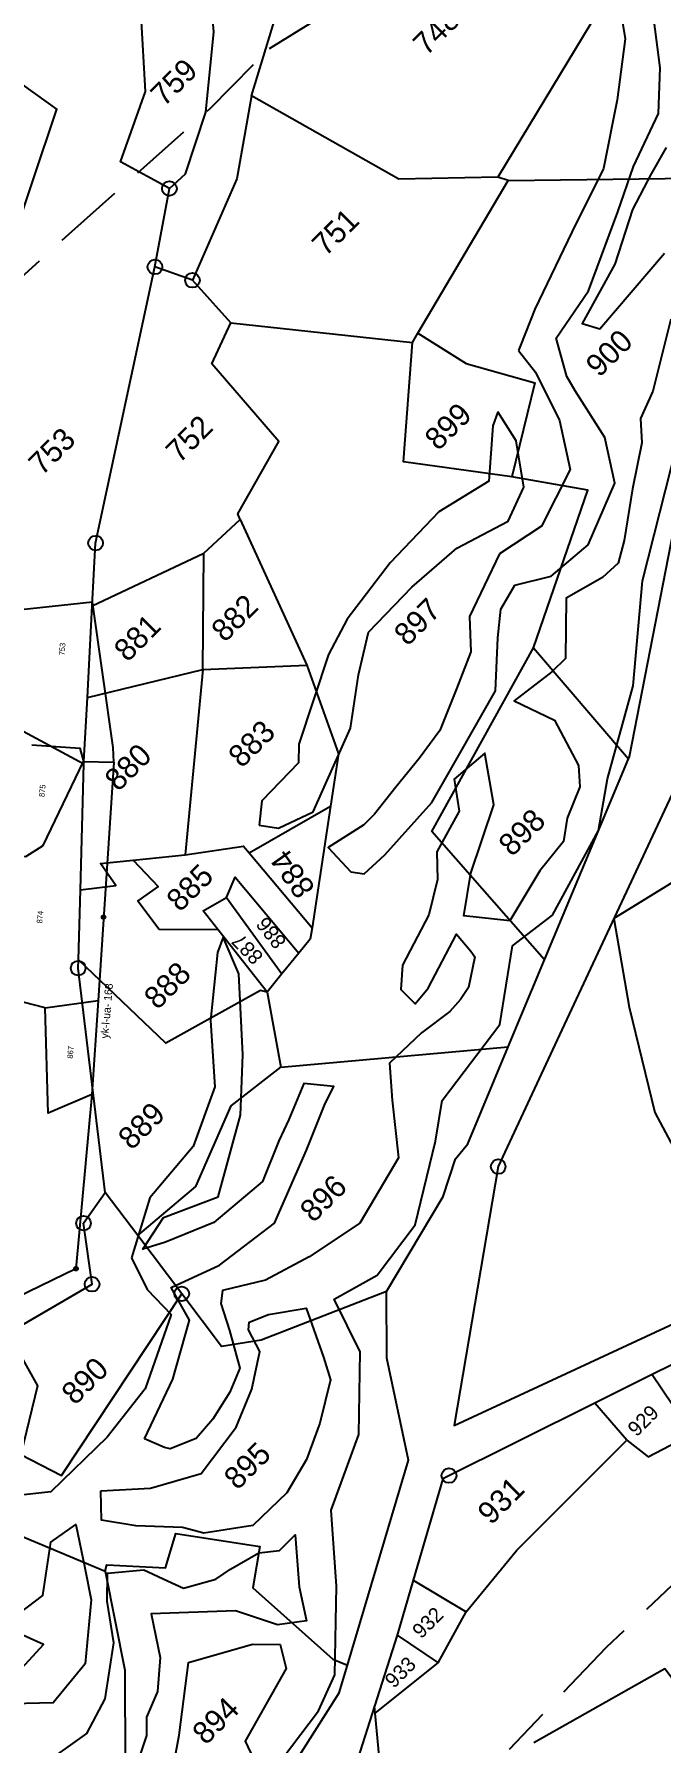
# Model space of a CAD drawing. Header units: metres. Extents: x 302352 to 308863, y 1945987 to 1951649.
# Drawn here: x 305147 to 305355, y 1947856 to 1948423 of the extents above; entities that cross this region are included whole.
import ezdxf

# ---------------------------------------------------------------- set-up
doc = ezdxf.new("R2010")
doc.units = ezdxf.units.M
doc.linetypes.add('DASHED', pattern=[0.75, 0.5, -0.25])
for name, color, linetype in [('LINE_FOOTPATH', 1, 'DASHED'), ('OFF', 1, 'Continuous'), ('POLY_HATCH', 12, 'Continuous'), ('POLY_PARCEL', 6, 'Continuous'), ('POLY_WATER', 4, 'Continuous'), ('SYM_STONE', 1, 'Continuous'), ('TEXT_MAPOUT', 7, 'Continuous'), ('TEXT_PARCEL', 7, 'Continuous')]:
    doc.layers.add(name, color=color, linetype=linetype)
doc.styles.add('TEXT_MAP', font='')
doc.styles.get('TEXT_MAP').set_extended_font_data('Kruti Dev 050')

# ---------------------------------------------------------------- blocks, each defined once
blk = doc.blocks.new('STONE')
blk.add_circle((0, 0), 0.851)
blk = doc.blocks.new('WEEWWEEWWE')
at = {"layer": 'LINE_FOOTPATH', "ltscale": 10}
for points in [[(308989.33, 1946922.92), (308993.15, 1946919.78), (309001.18, 1946914.26), (309010.21, 1946908.48), (309027.27, 1946913.68), (309041.47, 1946916.91), (309058.66, 1946921.95), (309068.37, 1946924.69), (309078.84, 1946924.81), (309086.07, 1946923.29), (309101.75, 1946922.55), (309117.06, 1946921.69), (309123.9, 1946921.75), (309140.46, 1946917.86)], [(309061.33, 1946810.39), (309051.85, 1946810.62), (309040.45, 1946810.32)]]:
    blk.add_lwpolyline(points, dxfattribs=at)
at = {"layer": 'POLY_HATCH'}
for points in [[(309017.8, 1946826.88), (309022.31, 1946829.99), (309027, 1946833.63), (309031.74, 1946831.04), (309033.29, 1946829.44), (309032.27, 1946827.72), (309025.77, 1946825.89), (309024.52, 1946822.43), (309031.71, 1946823.45), (309034.71, 1946824.58), (309039.87, 1946829.56), (309043.92, 1946834.24), (309049.83, 1946837), (309054.63, 1946841.68), (309056.12, 1946846.19), (309059.99, 1946845.12), (309065.03, 1946845.84), (309071, 1946849.48), (309073.71, 1946851.43), (309081.36, 1946852.5), (309086.58, 1946856.31), (309090.63, 1946855.76), (309098.13, 1946858.01), (309101.57, 1946860.47), (309108.36, 1946864.34), (309114.91, 1946869.84), (309126.3, 1946876.67)], [(309151.72, 1946910.05), (309147.67, 1946905.82), (309144.9, 1946901.97), (309140.94, 1946898.92), (309136.24, 1946895.75), (309130.78, 1946893.9), (309124.24, 1946891.6), (309121.34, 1946890.34), (309120.95, 1946890.15)], [(309116.25, 1946887.82), (309115.17, 1946887.29), (309111.78, 1946884.35), (309107.15, 1946885.46), (309101.44, 1946885.29), (309095.76, 1946884.52), (309092.65, 1946883.55)], [(309092.65, 1946883.55), (309085.83, 1946880.11), (309084.74, 1946879.06), (309080.45, 1946878.96), (309078.91, 1946877.71)], [(309070.45, 1946873.32), (309069.26, 1946872.77), (309064.97, 1946869.27), (309061.43, 1946865.21), (309056.76, 1946863.02), (309051.34, 1946862.55), (309046.84, 1946860.15)], [(309046.84, 1946860.15), (309045.95, 1946857.42), (309045.89, 1946854.63), (309040.17, 1946851.84), (309035.21, 1946851.22), (309028.85, 1946851.32), (309024.82, 1946854.52), (309022.33, 1946858.43), (309020.98, 1946861.13)], [(309104.17, 1946854.27), (309099.34, 1946850.81), (309093.98, 1946852.08), (309089.78, 1946846.12), (309085.23, 1946838.6), (309083.26, 1946832.06), (309083.17, 1946827.51), (309085.26, 1946823.83), (309087.52, 1946821.63), (309093.21, 1946819.6)]]:
    blk.add_lwpolyline(points, dxfattribs=at)
at = {"layer": 'POLY_HATCH', "lineweight": -2}
for points in [[(309120.95, 1946890.15), (309120.69, 1946887.95), (309119.31, 1946883.8), (309117.11, 1946880.38), (309112.22, 1946878.75), (309108.23, 1946879.57), (309102.94, 1946877.69), (309100.98, 1946875.58), (309098.05, 1946874.28), (309094.71, 1946872.81), (309091.94, 1946872.4), (309088.93, 1946872.08), (309086.16, 1946871.75), (309084.94, 1946871.75), (309081.6, 1946872.49), (309081.52, 1946869.8), (309082.17, 1946868.91), (309084.45, 1946868.82), (309090.15, 1946869.15), (309094.55, 1946870.37), (309100.17, 1946871.92), (309103.34, 1946874.85), (309105.14, 1946876.31), (309107.33, 1946876.88), (309109.94, 1946875.33), (309113.85, 1946875.01), (309118.9, 1946877.04), (309120.94, 1946880.22), (309121.91, 1946884.61), (309122.24, 1946885.91), (309123.82, 1946888.7), (309128.38, 1946889.6), (309134.57, 1946892.45), (309138.07, 1946894.15), (309142.55, 1946895.78), (309145.24, 1946898.3), (309147.68, 1946901.48)], [(309141.03, 1946893.38), (309138.67, 1946892.73), (309135.57, 1946891.75), (309131.42, 1946889.63), (309126.14, 1946888.07), (309126.86, 1946886.75), (309134.9, 1946887.41)], [(309131.48, 1946883.26), (309126.35, 1946880.16), (309124.07, 1946879.27), (309122.77, 1946877.8), (309119.59, 1946875.69), (309116.15, 1946873.21), (309114.52, 1946872.24), (309112.81, 1946872.32), (309109.55, 1946873.21), (309106.05, 1946869.79), (309104.5, 1946869.79), (309100.67, 1946870.28), (309101.9, 1946866.87), (309100.67, 1946862.88), (309099.53, 1946861.58), (309097.01, 1946860.52), (309095.46, 1946859.38), (309092.45, 1946859.05), (309087.86, 1946857.89), (309085.5, 1946860.82), (309088.35, 1946862.85), (309093.56, 1946865.46), (309096, 1946868.96), (309092.75, 1946869.2), (309091.2, 1946867.08), (309087.61, 1946866.03), (309086.07, 1946864.4), (309083.54, 1946862.85), (309079.15, 1946861.47), (309077.68, 1946860.17), (309077.68, 1946858.54), (309079.31, 1946858.7), (309084.03, 1946860.17), (309083.87, 1946858.38), (309083.79, 1946857.81), (309081.67, 1946856.42), (309080.53, 1946856.18), (309079.23, 1946856.1), (309076.38, 1946856.51), (309072.79, 1946856.59), (309070.84, 1946854.31), (309067.91, 1946850.65), (309061.96, 1946849.1), (309057.12, 1946850.06), (309053.29, 1946851.2), (309050.2, 1946853.07), (309049.38, 1946852.42), (309048.33, 1946850.38), (309046.78, 1946847.62), (309044.82, 1946846.8), (309042.3, 1946846.23), (309040.26, 1946846.07), (309038.15, 1946846.97), (309037.9, 1946847.37), (309037.25, 1946849.01)], [(309078.91, 1946877.71), (309079.86, 1946876.45), (309082.79, 1946875.39), (309089.71, 1946878.08), (309093.21, 1946880.68), (309096.22, 1946882.55), (309101.31, 1946882.66), (309106.11, 1946882.33), (309110.59, 1946880.95), (309113.44, 1946882.01), (309115.64, 1946885.1), (309116.25, 1946887.82)], [(309037.25, 1946849.01), (309042.3, 1946850.8), (309046.62, 1946853.24), (309047.43, 1946856.17), (309051.5, 1946854.7), (309057.04, 1946853.97), (309063.07, 1946856.33), (309066.81, 1946857.96), (309068.28, 1946858.44), (309066.73, 1946860.32), (309063.8, 1946859.1), (309062.01, 1946858.44), (309058.75, 1946857.06), (309053.62, 1946857.47), (309049.71, 1946859.1), (309048, 1946859.99), (309051.01, 1946860.64), (309055.33, 1946858.69), (309061.28, 1946862.11), (309064.86, 1946865.44), (309069.26, 1946870.32), (309070.45, 1946873.32)], [(309012.65, 1946836.11), (309017.11, 1946835.36), (309020.14, 1946836.3), (309023.84, 1946839.05), (309025.84, 1946841.8), (309027.45, 1946843.41), (309029.72, 1946841.52), (309030.48, 1946839.53), (309030.96, 1946838.2), (309033.33, 1946836.87), (309034.75, 1946836.59), (309037.31, 1946835.93), (309038.64, 1946834.88), (309040.44, 1946834.88), (309037.69, 1946831.66), (309036.17, 1946829.29), (309034.28, 1946830.71), (309032.66, 1946833.93), (309027.64, 1946838.58), (309025.65, 1946835.55), (309023.56, 1946833.75), (309021.47, 1946832.89), (309020.43, 1946831.85), (309017.96, 1946830.62)]]:
    blk.add_lwpolyline(points, dxfattribs=at)
for points in [[(309008.95, 1946850.46), (309010.01, 1946851.51), (309011.39, 1946851.76), (309013.27, 1946849.64), (309016.03, 1946847.77), (309019.37, 1946846.22), (309022.47, 1946845.82), (309025.97, 1946848.42), (309028.41, 1946848.01), (309026.46, 1946845), (309024.99, 1946842.81), (309021, 1946839.47), (309016.93, 1946839.06), (309012.86, 1946842.89), (309011.31, 1946845.57), (309008.46, 1946849.56)], [(309031.78, 1946848.5), (309034.79, 1946845.82), (309038.54, 1946843.78), (309043.18, 1946844.43), (309046.27, 1946845.73), (309048.88, 1946847.44), (309049.45, 1946849.32), (309049.94, 1946849.72), (309051.49, 1946849.07), (309054.01, 1946847.28), (309052.22, 1946843.46), (309051.32, 1946841.75), (309048.23, 1946839.88), (309045.38, 1946838.57), (309042.36, 1946837.76), (309038.54, 1946837.84), (309035.28, 1946840.2), (309034.38, 1946841.75), (309031.78, 1946844.51), (309030.15, 1946846.79)]]:
    blk.add_lwpolyline(points, close=True, dxfattribs=at)
at = {"layer": 'POLY_PARCEL'}
for points in [[(309097.35, 1946924.95), (309108.21, 1946930.42), (309106.56, 1946940.35)], [(309110.15, 1946919.42), (309108.86, 1946923.75), (309114.32, 1946926.37), (309118.42, 1946930.97), (309126.03, 1946932.16)], [(309110.15, 1946919.42), (309111.93, 1946919.34), (309116.6, 1946921.72), (309121.67, 1946925.88), (309126.41, 1946931.63)], [(309120.16, 1946920.05), (309128.09, 1946924.31), (309133.65, 1946928.74)], [(309133.65, 1946928.74), (309138.17, 1946922.23), (309143.69, 1946911.69), (309141.58, 1946909.09), (309143.79, 1946904.81), (309129.67, 1946901.31)], [(309120.16, 1946920.05), (309114.58, 1946916.11), (309106.23, 1946912.83)], [(309129.67, 1946901.31), (309123.88, 1946906.84), (309120.16, 1946920.05)], [(309104.84, 1946915.74), (309110.15, 1946919.42)], [(309081.87, 1946899.86), (309085.65, 1946903.27), (309104.84, 1946915.74)], [(309106.23, 1946912.83), (309104.84, 1946915.74)], [(309106, 1946908.2), (309106.23, 1946912.83)], [(309095.29, 1946896.36), (309095.48, 1946896.82), (309101.98, 1946898.65), (309102.56, 1946906.93), (309106, 1946908.2)], [(309106, 1946908.2), (309115.31, 1946896.69)], [(309069.77, 1946906), (309067.81, 1946906.22), (309072.36, 1946891.26)], [(309130.08, 1946900.52), (309129.67, 1946901.31)], [(309076.34, 1946894.86), (309081.87, 1946899.86)], [(309081.87, 1946899.86), (309091.28, 1946896.51)], [(309116.16, 1946896.91), (309130.08, 1946900.52)], [(309130.08, 1946900.52), (309143.79, 1946887.23)], [(309084.58, 1946889.87), (309091.28, 1946896.51)], [(309091.28, 1946896.51), (309095.29, 1946896.36)], [(309113.34, 1946883.29), (309107.98, 1946890.32), (309115.31, 1946896.69)], [(309116.16, 1946896.91), (309117.21, 1946892.4), (309120.05, 1946887.37), (309113.34, 1946883.29)], [(309115.31, 1946896.69), (309116.16, 1946896.91)], [(309095.29, 1946896.36), (309090.81, 1946884.17)], [(309072.36, 1946891.26), (309072.5, 1946891.39), (309076.34, 1946894.86)], [(309076.34, 1946894.86), (309084.58, 1946889.87)], [(309064.96, 1946884.22), (309072.36, 1946891.26)], [(309084.58, 1946889.87), (309072.98, 1946880.24)], [(309084.58, 1946889.87), (309090.81, 1946884.17)], [(309060.84, 1946880.3), (309064.96, 1946884.22)], [(309064.96, 1946884.22), (309067.24, 1946882.44), (309067.62, 1946884.57), (309069.68, 1946882.91)], [(309090.81, 1946884.17), (309087.56, 1946877.28), (309084.12, 1946874.73)], [(309069.68, 1946882.91), (309069.61, 1946879.95), (309067.61, 1946880.3), (309067.23, 1946877.44), (309070.58, 1946874.07)], [(309069.68, 1946882.91), (309072.98, 1946880.24)], [(309104.81, 1946872.22), (309116.95, 1946878.16), (309113.34, 1946883.29)], [(309049.07, 1946865.4), (309060.35, 1946879.84), (309060.84, 1946880.3)], [(309069.84, 1946867.67), (309069.55, 1946868.14), (309061.09, 1946870.52), (309060.84, 1946880.3)], [(309072.98, 1946880.24), (309076.81, 1946877.4), (309076.75, 1946876.69)], [(309070.58, 1946874.07), (309070.8, 1946876), (309072.9, 1946875.43)], [(309072.9, 1946875.43), (309074.57, 1946876.11), (309073.88, 1946868.09)], [(309076.75, 1946876.69), (309076.1, 1946868.8)], [(309076.75, 1946876.69), (309084.12, 1946874.73)], [(309072.9, 1946875.43), (309071.72, 1946867.87)], [(309084.12, 1946874.73), (309076.1, 1946868.8)], [(309069.84, 1946867.67), (309070.58, 1946874.07)], [(309087.63, 1946853.66), (309088.48, 1946867.49), (309104.81, 1946872.22)], [(309104.81, 1946872.22), (309103.94, 1946860.42)], [(309076.1, 1946868.8), (309075.35, 1946868.25), (309073.88, 1946868.09)], [(309069.84, 1946867.67), (309066.34, 1946862.57)], [(309071.72, 1946867.87), (309069.84, 1946867.67)], [(309073.88, 1946868.09), (309071.72, 1946867.87)], [(308997.56, 1946851.3), (309001.87, 1946853.35), (309005.41, 1946849.61), (309011.01, 1946850.75), (309015.35, 1946842.76), (309019.7, 1946842.95), (309010.7, 1946866.5)], [(309018.68, 1946867.23), (309018.31, 1946865.76), (309027.44, 1946843.64)], [(309035.45, 1946862.87), (309043.08, 1946860.88), (309046.08, 1946864.88), (309049.07, 1946865.4)], [(309048.5, 1946861.06), (309049.07, 1946865.4)], [(309035.45, 1946862.87), (309034.15, 1946858.17), (309029.26, 1946855.18), (309030.39, 1946851.65), (309047.69, 1946855.21)], [(309048.5, 1946861.06), (309054.64, 1946860.57), (309061.27, 1946863.19), (309066.34, 1946862.57)], [(309066.34, 1946862.57), (309080.57, 1946850.74)], [(309047.69, 1946855.21), (309048.5, 1946861.06)], [(309059.59, 1946843.65), (309049.6, 1946848.02), (309046.96, 1946849.91), (309047.69, 1946855.21)], [(309027.44, 1946843.64), (309027.88, 1946843.92), (309031.1, 1946840.4), (309033.66, 1946841.78), (309037.74, 1946836.22), (309034.96, 1946834.26), (309035.48, 1946825.58), (309035.98, 1946824.4)], [(309027.44, 1946843.64), (309022.92, 1946836.84), (309006.81, 1946820.54)], [(309044.63, 1946825.53), (309045.86, 1946820.69)], [(309064.9, 1946821.37), (309065.18, 1946825.32)], [(309040.54, 1946823.29), (309041.34, 1946819.35)], [(309070.11, 1946823.69), (309069.02, 1946817.99)], [(309034.83, 1946820.06), (309035.19, 1946820.5)], [(309041.34, 1946819.35), (309045.86, 1946820.69)], [(309045.86, 1946820.69), (309052.29, 1946821.33), (309064.9, 1946821.37)], [(309064.9, 1946821.37), (309065.18, 1946819.19), (309069.02, 1946817.99)], [(309032.76, 1946811.23), (309028.25, 1946812.06), (309034.83, 1946820.06)], [(309034.83, 1946820.06), (309041.34, 1946819.35)], [(309058.39, 1946794.45), (309052.87, 1946797.66), (309053.99, 1946806.05), (309042.25, 1946809.28)]]:
    blk.add_lwpolyline(points, dxfattribs=at)
at = {"layer": 'POLY_WATER'}
for points in [[(309103.94, 1946860.42), (309104.11, 1946860.49), (309131.48, 1946879.01), (309143.79, 1946887.23)], [(309087.63, 1946853.66), (309103.94, 1946860.42)], [(309105.21, 1946856.19), (309083.76, 1946848.35), (309073.14, 1946844.43), (309055.81, 1946832.08), (309077.4, 1946824.24), (309101.87, 1946815.78)], [(309080.57, 1946850.74), (309087.63, 1946853.66)], [(309059.59, 1946843.65), (309068.27, 1946845.86), (309071.13, 1946847.32), (309072.7, 1946847.48), (309080.57, 1946850.74)], [(309035.98, 1946824.4), (309051.22, 1946832.69), (309055.79, 1946839.79), (309059.59, 1946843.65)], [(309065.18, 1946825.32), (309052.11, 1946829.67), (309044.63, 1946825.53)], [(309044.63, 1946825.53), (309040.54, 1946823.29)], [(309070.11, 1946823.69), (309065.18, 1946825.32)], [(309006.81, 1946820.54), (309007.66, 1946820.54), (309010.07, 1946817.89), (309033.92, 1946823.28), (309035.98, 1946824.4)], [(309040.54, 1946823.29), (309035.19, 1946820.5)], [(309075.05, 1946822.02), (309070.11, 1946823.69)], [(309035.19, 1946820.5), (309024.85, 1946815.12)]]:
    blk.add_lwpolyline(points, dxfattribs=at)
at = {"layer": 'SYM_STONE', "xscale": 0.7, "yscale": 0.7, "zscale": 0.7}
for p in [(309110.15, 1946919.42), (309104.84, 1946915.74), (309106.23, 1946912.83), (309085.65, 1946903.27), (309060.35, 1946879.84), (309046.08, 1946864.88), (309043.08, 1946860.88), (309047.69, 1946855.21), (309073.14, 1946844.43), (309052.65, 1946829.49)]:
    blk.add_blockref('STONE', p, dxfattribs=at)
at = {"layer": 'TEXT_PARCEL', "style": 'TEXT_MAP'}
for s, height, p in [('759', 1.8, (309114.48, 1946924.39)), ('748', 1.8, (309132.46, 1946912.3)), ('753', 1.8, (309086.38, 1946910.16)), ('751', 1.8, (309115.2, 1946906.54)), ('752', 1.8, (309094.98, 1946903.02)), ('881', 1.8, (309080.63, 1946894.56)), ('882', 1.8, (309087.35, 1946890.13)), ('899', 1.8, (309110.56, 1946888.94)), ('880', 1.8, (309072.7, 1946887.65)), ('900', 1.8, (309124.01, 1946883.95)), ('883', 1.8, (309081.14, 1946881.94)), ('897', 1.8, (309097.63, 1946879.47)), ('885', 1.8, (309069.36, 1946877.2)), ('888', 1.8, (309062.48, 1946872.87)), ('889', 1.8, (309052.97, 1946866.28)), ('898', 1.8, (309091.6, 1946861.4)), ('890', 1.8, (309035.14, 1946854.86)), ('896', 1.8, (309059.27, 1946851.72)), ('895', 1.8, (309039.62, 1946840.7)), ('894', 1.8, (309023.23, 1946827.86)), ('931', 1.8, (309052.2, 1946824.2)), ('932', 1.2, (309041.69, 1946821.66)), ('929', 1.2, (309065.61, 1946820.96)), ('933', 1.2, (309037.28, 1946820.38))]:
    blk.add_text(s, height=height, dxfattribs=at).set_placement(p)
for s, height, rotation, p in [('884', 1.8, 80.5256, (309078.6, 1946870.86)), ('887', 1.2, 90, (309071.76, 1946869.93)), ('886', 1.2, 83.5087, (309073.89, 1946869.44))]:
    blk.add_text(s, height=height, rotation=rotation, dxfattribs=at).set_placement(p)
blk = doc.blocks.new('GFGHH')
at = {"layer": 'OFF'}
blk.add_lwpolyline([(310168.32, 1946823.73), (310172.97, 1946824.3), (310218.69, 1946834.89), (310213.47, 1946861.37)], dxfattribs=at)
at = {"layer": 'POLY_PARCEL'}
for points in [[(310135.56, 1946858.49), (310135.81, 1946849.16), (310139.79, 1946843.9), (310167.64, 1946833.4)], [(310061.81, 1946821.59), (310005.93, 1946821.85), (309990.75, 1946847.29), (309986.69, 1946851.08)], [(310171.58, 1946850.36), (310171.8, 1946834.91), (310167.64, 1946833.4)], [(310088.12, 1946838.86), (310089.33, 1946846.01)], [(310061.81, 1946821.59), (310054.73, 1946834.99), (310088.12, 1946838.86)], [(310088.12, 1946838.86), (310091.95, 1946822.19)], [(310167.64, 1946833.4), (310168.32, 1946823.73)], [(310168.32, 1946823.73), (310091.95, 1946822.19)], [(310091.95, 1946822.19), (310061.81, 1946821.59)]]:
    blk.add_lwpolyline(points, dxfattribs=at)
at = {"layer": 'SYM_STONE', "xscale": 0.7, "yscale": 0.7, "zscale": 0.7}
for p in [(310118.64, 1946822.73), (310005.93, 1946821.85)]:
    blk.add_blockref('STONE', p, dxfattribs=at)
at = {"layer": 'TEXT_MAPOUT', "style": 'TEXT_MAP'}
blk.add_text('yk-l-ua- 168', height=2.5, dxfattribs=at).set_placement((310080.06, 1946817.89))
at = {"layer": 'TEXT_PARCEL', "ltscale": 10, "style": 'TEXT_MAP'}
for s, p in [('875', (310155.22, 1946844.83)), ('874', (310114.92, 1946842.09)), ('867', (310072.7, 1946828.67))]:
    blk.add_text(s, height=1.8, dxfattribs=at).set_placement(p)
at = {"layer": 'TEXT_PARCEL', "style": 'TEXT_MAP'}
blk.add_text('753', height=1.8, dxfattribs=at).set_placement((310200.89, 1946842.38))
blk = doc.blocks.new('fffgfhggfsdsf')
for name, p, xscale, yscale, zscale, rotation in [('WEEWWEEWWE', (5024019.81, -4587627.44), 4.089385853194386, 4.089385853194386, 4.089385853194386, 44.8498280447801), ('GFGHH', (2288183.68, 1454063.39), 1.036658284591014, 1.036658284591014, 1.036658284591014, 85.06051222999157)]:
    blk.add_blockref(name, p, dxfattribs=dict(xscale=xscale, yscale=yscale, zscale=zscale, rotation=rotation))

msp = doc.modelspace()

# ---------------------------------------------------------------- block references
msp.add_blockref('fffgfhggfsdsf', (0, 0))

doc.saveas('drawing.dxf')
